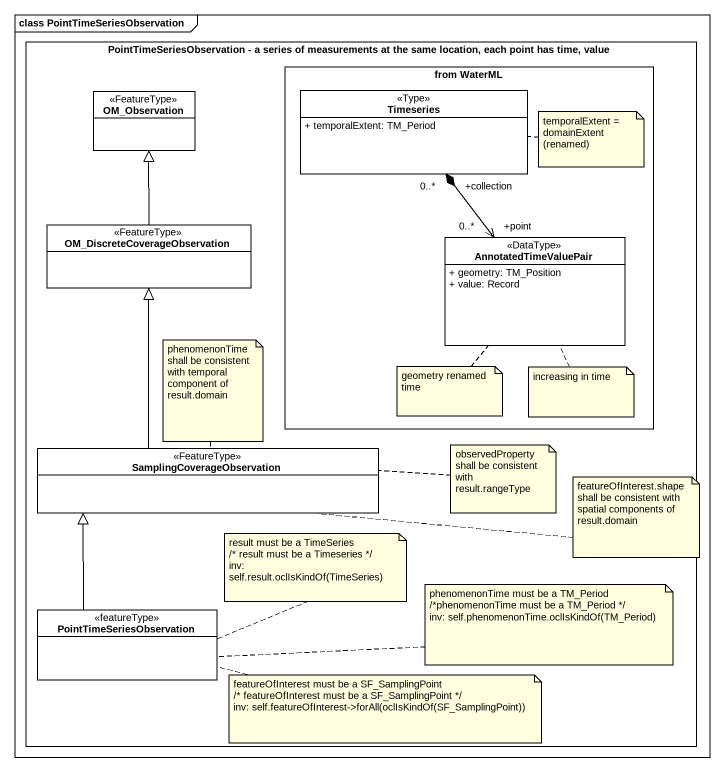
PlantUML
@startuml
mainframe class PointTimeSeriesObservation
hide circle
hide empty members
skinparam classAttributeIconSize 0
rectangle "PointTimeSeriesObservation - a series of measurements at the same location, each point has time, value" as PointTimeSeriesObservation #FFFFFF {
  class OM_Observation <<FeatureType>> #FFFFFF
  rectangle "from WaterML" as from_WaterML #FFFFFF {
    class Timeseries <<Type>> #FFFFFF {
      + temporalExtent: TM_Period
    }
    class AnnotatedTimeValuePair <<DataType>> #FFFFFF {
      + geometry: TM_Position
      + value: Record
    }
  }
  class "OM_DiscreteCoverageObservation" as OM_DiscreteCoverageObservati <<FeatureType>> #FFFFFF
  class SamplingCoverageObservation <<FeatureType>> #FFFFFF
  class "PointTimeSeriesObservation" as PointTimeSeriesObservation_2 <<featureType>> #FFFFFF
}
Timeseries "+collection\n0..*" *--> "+point\n0..*" AnnotatedTimeValuePair
OM_DiscreteCoverageObservati -up-|> OM_Observation
SamplingCoverageObservation -up-|> OM_DiscreteCoverageObservati
PointTimeSeriesObservation_2 -up-|> SamplingCoverageObservation
note right of Timeseries : temporalExtent = domainExtent (renamed)
note top of SamplingCoverageObservation : phenomenonTime shall be consistent with temporal component of result.domain
note bottom of AnnotatedTimeValuePair : geometry renamed time
note bottom of AnnotatedTimeValuePair : increasing in time
note right of SamplingCoverageObservation : observedProperty shall be consistent with result.rangeType
note right of SamplingCoverageObservation : featureOfInterest.shape shall be consistent with spatial components of result.domain
note right of PointTimeSeriesObservation_2
  result must be a TimeSeries
  /* result must be a Timeseries */
  inv: self.result.oclIsKindOf(TimeSeries)
end note
note right of PointTimeSeriesObservation_2
  phenomenonTime must be a TM_Period
  /*phenomenonTime must be a TM_Period */
  inv: self.phenomenonTime.oclIsKindOf(TM_Period)
end note
note right of PointTimeSeriesObservation_2
  featureOfInterest must be a SF_SamplingPoint
  /* featureOfInterest must be a SF_SamplingPoint */
  inv: self.featureOfInterest->forAll(oclIsKindOf(SF_SamplingPoint))
end note
@enduml
